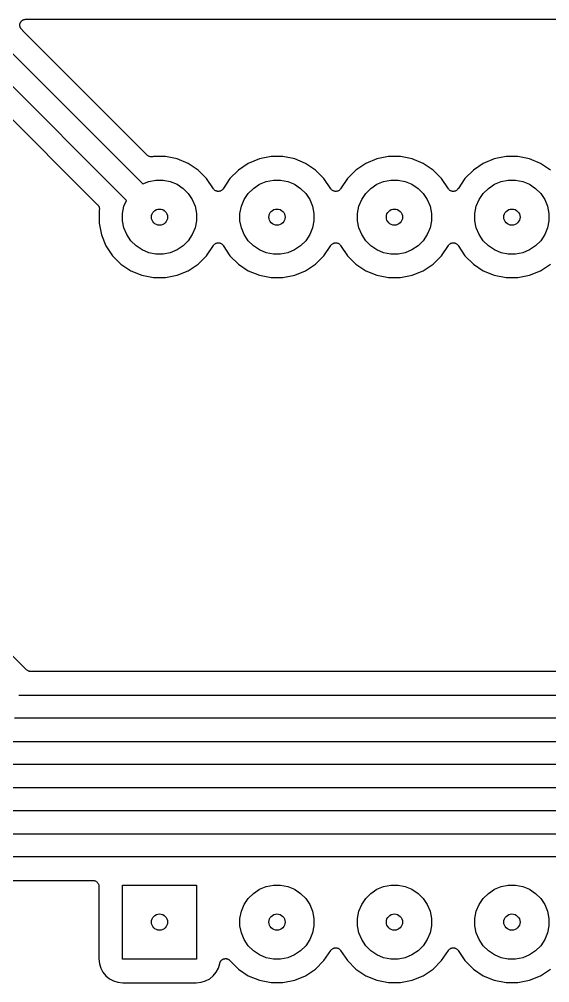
# Model space of a CAD drawing. Extents: x 1.5 to 15, y -8.3 to -3.1.
# Drawn here: x 12.591 to 13.043, y -3.92 to -3.1 of the extents above; entities that cross this region are included whole.
import ezdxf

# ---------------------------------------------------------------- set-up
doc = ezdxf.new("R2010")
doc.units = 0
doc.header["$MEASUREMENT"] = 0
doc.layers.add('BLACK', color=7, linetype='CONTINUOUS')

msp = doc.modelspace()

# ---------------------------------------------------------------- linework, layer by layer
at = {"layer": 'BLACK', "linetype": 'CONTINUOUS'}
for p, q in [((12.5917, -3.10498), (12.5918, -3.10473)), ((12.5917, -3.10522), (12.5917, -3.10498)), ((12.5917, -3.10546), (12.5917, -3.10522)), ((12.5918, -3.10571), (12.5917, -3.10546)), ((12.5918, -3.10401), (12.5919, -3.10377)), ((12.5918, -3.10425), (12.5918, -3.10401)), ((12.5918, -3.10448), (12.5918, -3.10425)), ((12.5918, -3.10473), (12.5918, -3.10448)), ((12.5918, -3.10596), (12.5918, -3.10571)), ((12.5919, -3.10618), (12.5918, -3.10596)), ((12.5919, -3.10377), (12.592, -3.10353)), ((12.5919, -3.10642), (12.5919, -3.10618)), ((12.592, -3.10665), (12.5919, -3.10642)), ((12.592, -3.10331), (12.5921, -3.10308)), ((12.592, -3.10353), (12.592, -3.10331)), ((12.5921, -3.10689), (12.592, -3.10665)), ((12.5921, -3.10308), (12.5922, -3.10286)), ((12.5922, -3.1071), (12.5921, -3.10689)), ((12.5922, -3.10286), (12.5923, -3.10263)), ((12.5923, -3.10732), (12.5922, -3.1071)), ((12.5923, -3.10263), (12.5925, -3.10243)), ((12.5924, -3.10753), (12.5923, -3.10732)), ((12.5925, -3.10776), (12.5924, -3.10753)), ((12.5925, -3.10243), (12.5926, -3.10222)), ((12.5927, -3.10794), (12.5925, -3.10776)), ((12.5926, -3.10222), (12.5927, -3.10203)), ((12.5927, -3.10203), (12.5929, -3.10182)), ((12.5929, -3.10182), (12.5931, -3.10165)), ((12.5931, -3.10165), (12.5932, -3.10147)), ((12.5932, -3.10147), (12.5934, -3.10131)), ((12.5934, -3.10131), (12.5936, -3.10114)), ((12.5936, -3.10114), (12.5938, -3.101)), ((12.5938, -3.101), (12.594, -3.10086)), ((12.594, -3.10086), (12.5942, -3.10074)), ((12.5942, -3.10074), (12.5944, -3.1006)), ((12.5944, -3.1006), (12.5946, -3.10051)), ((12.5946, -3.10051), (12.5948, -3.1004)), ((12.5948, -3.1004), (12.5951, -3.10032)), ((12.5951, -3.10032), (12.5953, -3.10023)), ((12.5953, -3.10023), (12.5955, -3.10018)), ((12.5955, -3.10018), (12.5958, -3.10011)), ((12.5958, -3.10011), (12.596, -3.10009)), ((12.596, -3.10009), (12.5963, -3.10004)), ((12.5963, -3.10004), (12.5965, -3.10004)), ((12.5965, -3.10004), (12.5967, -3.10002)), ((12.5967, -3.10002), (13.6871, -3.10002)), ((12.5928, -3.10814), (12.5927, -3.10794)), ((12.593, -3.10832), (12.5928, -3.10814)), ((12.5932, -3.10852), (12.593, -3.10832)), ((12.5933, -3.10861), (12.5932, -3.10852)), ((12.5941, -3.10967), (12.5933, -3.10861)), ((12.5943, -3.10982), (12.5941, -3.10967)), ((12.5944, -3.10998), (12.5943, -3.10982)), ((12.5945, -3.11003), (12.5944, -3.10998)), ((12.7001, -3.21572), (12.5945, -3.11003)), ((12.5794, -3.1233), (12.6964, -3.24022)), ((12.6824, -3.25414), (12.5681, -3.13976)), ((12.5612, -3.16123), (12.6579, -3.25792)), ((12.7005, -3.21602), (12.7001, -3.21572)), ((12.7009, -3.21631), (12.7005, -3.21602)), ((12.7009, -3.21632), (12.7009, -3.21631)), ((12.7009, -3.21634), (12.7009, -3.21632)), ((12.7013, -3.21656), (12.7009, -3.21634)), ((12.7017, -3.21678), (12.7013, -3.21656)), ((12.7017, -3.21679), (12.7017, -3.21678)), ((12.7018, -3.2168), (12.7017, -3.21679)), ((12.7022, -3.21694), (12.7018, -3.2168)), ((12.7026, -3.21708), (12.7022, -3.21694)), ((12.7027, -3.21708), (12.7026, -3.21708)), ((12.7027, -3.21709), (12.7027, -3.21708)), ((12.7032, -3.21713), (12.7027, -3.21709)), ((12.7036, -3.21718), (12.7032, -3.21713)), ((12.7037, -3.21718), (12.7036, -3.21718)), ((12.7036, -3.21718), (12.7036, -3.21718)), ((12.7041, -3.21714), (12.7037, -3.21718)), ((12.7046, -3.2171), (12.7041, -3.21714)), ((12.7047, -3.21709), (12.7046, -3.21709)), ((12.7046, -3.21709), (12.7046, -3.21709)), ((12.7046, -3.21709), (12.7046, -3.21709)), ((12.7046, -3.21709), (12.7046, -3.2171)), ((12.7056, -3.21691), (12.7047, -3.21709)), ((12.7157, -3.21691), (12.7056, -3.21691)), ((12.7257, -3.21889), (12.7157, -3.21691)), ((12.735, -3.22277), (12.7257, -3.21889)), ((12.7956, -3.21889), (12.7862, -3.22277)), ((12.8056, -3.21691), (12.7956, -3.21889)), ((12.8157, -3.21691), (12.8056, -3.21691)), ((12.8257, -3.21889), (12.8157, -3.21691)), ((12.835, -3.22277), (12.8257, -3.21889)), ((12.8956, -3.21889), (12.8862, -3.22277)), ((12.9056, -3.21691), (12.8956, -3.21889)), ((12.9157, -3.21691), (12.9056, -3.21691)), ((12.9257, -3.21889), (12.9157, -3.21691)), ((12.935, -3.22277), (12.9257, -3.21889)), ((12.9956, -3.21889), (12.9862, -3.22277)), ((13.0056, -3.21691), (12.9956, -3.21889)), ((13.0157, -3.21691), (13.0056, -3.21691)), ((13.0257, -3.21889), (13.0157, -3.21691)), ((13.035, -3.22277), (13.0257, -3.21889)), ((12.7435, -3.22841), (12.735, -3.22277)), ((12.7506, -3.23558), (12.7435, -3.22841)), ((12.7778, -3.22841), (12.7706, -3.23558)), ((12.7862, -3.22277), (12.7778, -3.22841)), ((12.8435, -3.22841), (12.835, -3.22277)), ((12.8506, -3.23558), (12.8435, -3.22841)), ((12.8778, -3.22841), (12.8706, -3.23558)), ((12.8862, -3.22277), (12.8778, -3.22841)), ((12.9435, -3.22841), (12.935, -3.22277)), ((12.9506, -3.23558), (12.9435, -3.22841)), ((12.9778, -3.22841), (12.9706, -3.23558)), ((12.9862, -3.22277), (12.9778, -3.22841)), ((13.0435, -3.22841), (13.035, -3.22277)), ((12.6964, -3.24022), (12.7014, -3.23812)), ((12.7014, -3.23812), (12.7075, -3.23691)), ((12.7075, -3.23691), (12.7137, -3.23691)), ((12.7137, -3.23691), (12.7198, -3.23812)), ((12.7198, -3.23812), (12.7255, -3.24049)), ((12.7565, -3.24432), (12.7506, -3.23558)), ((12.7706, -3.23558), (12.7648, -3.24432)), ((12.7957, -3.24049), (12.8014, -3.23812)), ((12.8014, -3.23812), (12.8075, -3.23691)), ((12.8075, -3.23691), (12.8137, -3.23691)), ((12.8137, -3.23691), (12.8198, -3.23812)), ((12.8198, -3.23812), (12.8255, -3.24049)), ((12.8565, -3.24432), (12.8506, -3.23558)), ((12.8706, -3.23558), (12.8648, -3.24432)), ((12.8957, -3.24049), (12.9014, -3.23812)), ((12.9014, -3.23812), (12.9075, -3.23691)), ((12.9075, -3.23691), (12.9137, -3.23691)), ((12.9137, -3.23691), (12.9198, -3.23812)), ((12.9198, -3.23812), (12.9255, -3.24049)), ((12.9565, -3.24432), (12.9506, -3.23558)), ((12.9706, -3.23558), (12.9648, -3.24432)), ((12.9957, -3.24049), (13.0014, -3.23812)), ((13.0014, -3.23812), (13.0075, -3.23691)), ((13.0075, -3.23691), (13.0137, -3.23691)), ((13.0137, -3.23691), (13.0198, -3.23812)), ((13.0198, -3.23812), (13.0255, -3.24049)), ((12.7255, -3.24049), (12.7307, -3.24394)), ((12.7307, -3.24394), (12.7351, -3.24833)), ((12.7568, -3.24469), (12.7565, -3.24432)), ((12.7571, -3.24506), (12.7568, -3.24469)), ((12.7571, -3.24507), (12.7571, -3.24506)), ((12.7571, -3.24508), (12.7571, -3.24507)), ((12.7575, -3.24538), (12.7571, -3.24508)), ((12.7578, -3.24568), (12.7575, -3.24538)), ((12.7578, -3.24569), (12.7578, -3.24568)), ((12.7578, -3.2457), (12.7578, -3.24569)), ((12.7583, -3.24592), (12.7578, -3.2457)), ((12.7587, -3.24615), (12.7583, -3.24592)), ((12.7587, -3.24616), (12.7587, -3.24615)), ((12.7587, -3.24615), (12.7587, -3.24615)), ((12.7592, -3.2463), (12.7587, -3.24616)), ((12.7596, -3.24644), (12.7592, -3.2463)), ((12.7596, -3.24645), (12.7596, -3.24644)), ((12.7596, -3.24644), (12.7596, -3.24644)), ((12.7601, -3.24649), (12.7596, -3.24645)), ((12.7606, -3.24655), (12.7601, -3.24649)), ((12.7611, -3.2465), (12.7606, -3.24655)), ((12.7606, -3.24655), (12.7606, -3.24654)), ((12.7606, -3.24654), (12.7606, -3.24655)), ((12.7616, -3.24646), (12.7611, -3.2465)), ((12.762, -3.24632), (12.7616, -3.24645)), ((12.7616, -3.24645), (12.7616, -3.24646)), ((12.7616, -3.24646), (12.7616, -3.24646)), ((12.7625, -3.24619), (12.762, -3.24632)), ((12.7629, -3.24595), (12.7625, -3.24618)), ((12.7625, -3.24618), (12.7625, -3.24618)), ((12.7625, -3.24618), (12.7625, -3.24619)), ((12.7634, -3.24574), (12.7629, -3.24595)), ((12.7637, -3.24543), (12.7634, -3.24572)), ((12.7634, -3.24572), (12.7634, -3.24573)), ((12.7634, -3.24573), (12.7634, -3.24574)), ((12.7641, -3.24513), (12.7637, -3.24543)), ((12.7644, -3.24475), (12.7641, -3.24511)), ((12.7641, -3.24511), (12.7641, -3.24512)), ((12.7641, -3.24512), (12.7641, -3.24513)), ((12.7647, -3.24438), (12.7644, -3.24475)), ((12.7648, -3.24436), (12.7647, -3.24438)), ((12.7648, -3.24432), (12.7648, -3.24436)), ((12.7648, -3.24436), (12.7648, -3.24436)), ((12.7648, -3.24436), (12.7648, -3.24436)), ((12.7862, -3.24833), (12.7906, -3.24394)), ((12.7906, -3.24394), (12.7957, -3.24049)), ((12.8255, -3.24049), (12.8307, -3.24394)), ((12.8307, -3.24394), (12.8351, -3.24833)), ((12.8568, -3.24469), (12.8565, -3.24432)), ((12.8571, -3.24506), (12.8568, -3.24469)), ((12.8571, -3.24507), (12.8571, -3.24506)), ((12.8571, -3.24508), (12.8571, -3.24507)), ((12.8575, -3.24538), (12.8571, -3.24508)), ((12.8578, -3.24568), (12.8575, -3.24538)), ((12.8578, -3.24569), (12.8578, -3.24568)), ((12.8578, -3.2457), (12.8578, -3.24569)), ((12.8583, -3.24592), (12.8578, -3.2457)), ((12.8587, -3.24615), (12.8583, -3.24592)), ((12.8587, -3.24616), (12.8587, -3.24615)), ((12.8587, -3.24615), (12.8587, -3.24615)), ((12.8592, -3.2463), (12.8587, -3.24616)), ((12.8596, -3.24644), (12.8592, -3.2463)), ((12.8596, -3.24645), (12.8596, -3.24644)), ((12.8596, -3.24644), (12.8596, -3.24644)), ((12.8601, -3.24649), (12.8596, -3.24645)), ((12.8606, -3.24655), (12.8601, -3.24649)), ((12.8611, -3.2465), (12.8606, -3.24655)), ((12.8606, -3.24655), (12.8606, -3.24654)), ((12.8606, -3.24654), (12.8606, -3.24655)), ((12.8616, -3.24646), (12.8611, -3.2465)), ((12.862, -3.24632), (12.8616, -3.24645)), ((12.8616, -3.24645), (12.8616, -3.24646)), ((12.8616, -3.24646), (12.8616, -3.24646)), ((12.8625, -3.24619), (12.862, -3.24632)), ((12.8629, -3.24595), (12.8625, -3.24618)), ((12.8625, -3.24618), (12.8625, -3.24618)), ((12.8625, -3.24618), (12.8625, -3.24619)), ((12.8634, -3.24574), (12.8629, -3.24595)), ((12.8637, -3.24543), (12.8634, -3.24572)), ((12.8634, -3.24572), (12.8634, -3.24573)), ((12.8634, -3.24573), (12.8634, -3.24574)), ((12.8641, -3.24513), (12.8637, -3.24543)), ((12.8644, -3.24475), (12.8641, -3.24511)), ((12.8641, -3.24511), (12.8641, -3.24512)), ((12.8641, -3.24512), (12.8641, -3.24513)), ((12.8647, -3.24438), (12.8644, -3.24475)), ((12.8648, -3.24436), (12.8647, -3.24438)), ((12.8648, -3.24432), (12.8648, -3.24436)), ((12.8648, -3.24436), (12.8648, -3.24436)), ((12.8648, -3.24436), (12.8648, -3.24436)), ((12.8862, -3.24833), (12.8906, -3.24394)), ((12.8906, -3.24394), (12.8957, -3.24049)), ((12.9255, -3.24049), (12.9307, -3.24394)), ((12.9307, -3.24394), (12.9351, -3.24833)), ((12.9568, -3.24469), (12.9565, -3.24432)), ((12.9571, -3.24506), (12.9568, -3.24469)), ((12.9571, -3.24507), (12.9571, -3.24506)), ((12.9571, -3.24508), (12.9571, -3.24507)), ((12.9575, -3.24538), (12.9571, -3.24508)), ((12.9578, -3.24568), (12.9575, -3.24538)), ((12.9578, -3.24569), (12.9578, -3.24568)), ((12.9578, -3.2457), (12.9578, -3.24569)), ((12.9583, -3.24592), (12.9578, -3.2457)), ((12.9587, -3.24615), (12.9583, -3.24592)), ((12.9587, -3.24616), (12.9587, -3.24615)), ((12.9587, -3.24615), (12.9587, -3.24615)), ((12.9592, -3.2463), (12.9587, -3.24616)), ((12.9596, -3.24644), (12.9592, -3.2463)), ((12.9596, -3.24645), (12.9596, -3.24644)), ((12.9596, -3.24644), (12.9596, -3.24644)), ((12.9601, -3.24649), (12.9596, -3.24645)), ((12.9606, -3.24655), (12.9601, -3.24649)), ((12.9611, -3.2465), (12.9606, -3.24655)), ((12.9606, -3.24655), (12.9606, -3.24654)), ((12.9606, -3.24654), (12.9606, -3.24655)), ((12.9616, -3.24646), (12.9611, -3.2465)), ((12.962, -3.24632), (12.9616, -3.24645)), ((12.9616, -3.24645), (12.9616, -3.24646)), ((12.9616, -3.24646), (12.9616, -3.24646)), ((12.9625, -3.24619), (12.962, -3.24632)), ((12.9629, -3.24595), (12.9625, -3.24618)), ((12.9625, -3.24618), (12.9625, -3.24618)), ((12.9625, -3.24618), (12.9625, -3.24619)), ((12.9634, -3.24574), (12.9629, -3.24595)), ((12.9637, -3.24543), (12.9634, -3.24572)), ((12.9634, -3.24572), (12.9634, -3.24573)), ((12.9634, -3.24573), (12.9634, -3.24574)), ((12.9641, -3.24513), (12.9637, -3.24543)), ((12.9644, -3.24475), (12.9641, -3.24511)), ((12.9641, -3.24511), (12.9641, -3.24512)), ((12.9641, -3.24512), (12.9641, -3.24513)), ((12.9647, -3.24438), (12.9644, -3.24475)), ((12.9648, -3.24436), (12.9647, -3.24438)), ((12.9648, -3.24432), (12.9648, -3.24436)), ((12.9648, -3.24436), (12.9648, -3.24436)), ((12.9648, -3.24436), (12.9648, -3.24436)), ((12.9862, -3.24833), (12.9906, -3.24394)), ((12.9906, -3.24394), (12.9957, -3.24049)), ((13.0255, -3.24049), (13.0307, -3.24394)), ((13.0307, -3.24394), (13.0351, -3.24833)), ((12.6803, -3.25922), (12.6824, -3.25414)), ((12.7351, -3.24833), (12.7385, -3.25349)), ((12.7385, -3.25349), (12.7409, -3.25922)), ((12.7803, -3.25922), (12.7827, -3.25349)), ((12.7827, -3.25349), (12.7862, -3.24833)), ((12.8351, -3.24833), (12.8385, -3.25349)), ((12.8385, -3.25349), (12.8409, -3.25922)), ((12.8803, -3.25922), (12.8827, -3.25349)), ((12.8827, -3.25349), (12.8862, -3.24833)), ((12.9351, -3.24833), (12.9385, -3.25349)), ((12.9385, -3.25349), (12.9409, -3.25922)), ((12.9803, -3.25922), (12.9827, -3.25349)), ((12.9827, -3.25349), (12.9862, -3.24833)), ((13.0351, -3.24833), (13.0385, -3.25349)), ((13.0385, -3.25349), (13.0409, -3.25922)), ((12.6579, -3.25792), (12.658, -3.25794)), ((12.658, -3.25794), (12.658, -3.25794)), ((12.658, -3.25794), (12.658, -3.25794)), ((12.658, -3.25794), (12.658, -3.25797)), ((12.658, -3.25797), (12.6583, -3.25834)), ((12.6583, -3.25834), (12.6586, -3.2587)), ((12.6586, -3.2587), (12.6586, -3.25872)), ((12.6586, -3.25872), (12.6586, -3.25874)), ((12.6586, -3.25874), (12.6588, -3.25915)), ((12.6588, -3.25915), (12.659, -3.25956)), ((12.659, -3.25956), (12.659, -3.25958)), ((12.659, -3.25958), (12.6591, -3.2596)), ((12.6591, -3.2596), (12.6592, -3.26005)), ((12.6593, -3.26243), (12.6591, -3.26333)), ((12.6591, -3.26333), (12.6591, -3.27348)), ((12.6592, -3.26005), (12.6593, -3.26049)), ((12.6593, -3.26049), (12.6593, -3.26052)), ((12.6593, -3.26052), (12.6593, -3.26054)), ((12.6593, -3.26054), (12.6594, -3.261)), ((12.6594, -3.26197), (12.6593, -3.26243)), ((12.6594, -3.261), (12.6594, -3.26146)), ((12.6594, -3.26146), (12.6594, -3.26149)), ((12.6594, -3.26149), (12.6594, -3.26151)), ((12.6594, -3.26151), (12.6594, -3.26197)), ((12.6791, -3.2653), (12.6803, -3.25922)), ((12.7409, -3.25922), (12.7421, -3.2653)), ((12.7791, -3.2653), (12.7803, -3.25922)), ((12.8409, -3.25922), (12.8421, -3.2653)), ((12.8791, -3.2653), (12.8803, -3.25922)), ((12.9409, -3.25922), (12.9421, -3.2653)), ((12.9791, -3.2653), (12.9803, -3.25922)), ((13.0409, -3.25922), (13.0421, -3.2653)), ((12.6791, -3.27151), (12.6791, -3.2653)), ((12.6803, -3.27759), (12.6791, -3.27151)), ((12.7421, -3.27151), (12.7409, -3.27759)), ((12.7421, -3.2653), (12.7421, -3.27151)), ((12.7791, -3.27151), (12.7791, -3.2653)), ((12.7803, -3.27759), (12.7791, -3.27151)), ((12.8421, -3.27151), (12.8409, -3.27759)), ((12.8421, -3.2653), (12.8421, -3.27151)), ((12.8791, -3.27151), (12.8791, -3.2653)), ((12.8803, -3.27759), (12.8791, -3.27151)), ((12.9421, -3.27151), (12.9409, -3.27759)), ((12.9421, -3.2653), (12.9421, -3.27151)), ((12.9791, -3.27151), (12.9791, -3.2653)), ((12.9803, -3.27759), (12.9791, -3.27151)), ((13.0421, -3.27151), (13.0409, -3.27759)), ((13.0421, -3.2653), (13.0421, -3.27151)), ((12.6591, -3.27348), (12.6611, -3.28343)), ((12.6827, -3.28332), (12.6803, -3.27759)), ((12.7409, -3.27759), (12.7385, -3.28332)), ((12.7827, -3.28332), (12.7803, -3.27759)), ((12.8409, -3.27759), (12.8385, -3.28332)), ((12.8827, -3.28332), (12.8803, -3.27759)), ((12.9409, -3.27759), (12.9385, -3.28332)), ((12.9827, -3.28332), (12.9803, -3.27759)), ((13.0409, -3.27759), (13.0385, -3.28332)), ((12.6611, -3.28343), (12.665, -3.2928)), ((12.6862, -3.28848), (12.6827, -3.28332)), ((12.7385, -3.28332), (12.7351, -3.28848)), ((12.7862, -3.28848), (12.7827, -3.28332)), ((12.8385, -3.28332), (12.8351, -3.28848)), ((12.8862, -3.28848), (12.8827, -3.28332)), ((12.9385, -3.28332), (12.9351, -3.28848)), ((12.9862, -3.28848), (12.9827, -3.28332)), ((13.0385, -3.28332), (13.0351, -3.28848)), ((12.665, -3.2928), (12.6706, -3.30123)), ((12.6906, -3.29287), (12.6862, -3.28848)), ((12.6957, -3.29632), (12.6906, -3.29287)), ((12.7014, -3.29869), (12.6957, -3.29632)), ((12.7255, -3.29632), (12.7198, -3.29869)), ((12.7307, -3.29287), (12.7255, -3.29632)), ((12.7351, -3.28848), (12.7307, -3.29287)), ((12.7506, -3.30123), (12.7565, -3.29249)), ((12.7565, -3.29243), (12.7568, -3.29206)), ((12.7565, -3.29245), (12.7565, -3.29243)), ((12.7565, -3.29249), (12.7565, -3.29245)), ((12.7565, -3.29245), (12.7565, -3.29245)), ((12.7565, -3.29245), (12.7565, -3.29245)), ((12.7568, -3.29206), (12.7571, -3.2917)), ((12.7571, -3.29168), (12.7575, -3.29139)), ((12.7571, -3.29169), (12.7571, -3.29168)), ((12.7571, -3.2917), (12.7571, -3.29169)), ((12.7575, -3.29139), (12.7579, -3.29109)), ((12.7579, -3.29107), (12.7583, -3.29085)), ((12.7579, -3.29108), (12.7579, -3.29107)), ((12.7579, -3.29109), (12.7579, -3.29108)), ((12.7583, -3.29085), (12.7587, -3.29063)), ((12.7587, -3.29063), (12.7588, -3.29063)), ((12.7588, -3.29062), (12.7592, -3.29049)), ((12.7588, -3.29063), (12.7588, -3.29062)), ((12.7592, -3.29049), (12.7597, -3.29036)), ((12.7597, -3.29035), (12.7602, -3.29031)), ((12.7597, -3.29036), (12.7597, -3.29035)), ((12.7597, -3.29036), (12.7597, -3.29036)), ((12.7602, -3.29031), (12.7607, -3.29027)), ((12.7607, -3.29027), (12.7607, -3.29027)), ((12.7607, -3.29027), (12.7607, -3.29027)), ((12.7607, -3.29027), (12.7612, -3.29032)), ((12.7612, -3.29032), (12.7616, -3.29036)), ((12.7616, -3.29036), (12.7616, -3.29037)), ((12.7616, -3.29037), (12.7616, -3.29037)), ((12.7616, -3.29037), (12.7621, -3.29051)), ((12.7621, -3.29051), (12.7626, -3.29065)), ((12.7626, -3.29065), (12.7626, -3.29066)), ((12.7626, -3.29066), (12.7626, -3.29066)), ((12.7626, -3.29066), (12.763, -3.29089)), ((12.763, -3.29089), (12.7634, -3.29111)), ((12.7634, -3.29111), (12.7634, -3.29112)), ((12.7634, -3.29112), (12.7634, -3.29113)), ((12.7634, -3.29113), (12.7638, -3.29144)), ((12.7638, -3.29144), (12.7642, -3.29173)), ((12.7642, -3.29173), (12.7642, -3.29174)), ((12.7642, -3.29174), (12.7642, -3.29175)), ((12.7642, -3.29175), (12.7645, -3.29212)), ((12.7645, -3.29212), (12.7648, -3.29249)), ((12.7648, -3.29249), (12.7706, -3.30123)), ((12.7906, -3.29287), (12.7862, -3.28848)), ((12.7957, -3.29632), (12.7906, -3.29287)), ((12.8014, -3.29869), (12.7957, -3.29632)), ((12.8255, -3.29632), (12.8198, -3.29869)), ((12.8307, -3.29287), (12.8255, -3.29632)), ((12.8351, -3.28848), (12.8307, -3.29287)), ((12.8506, -3.30123), (12.8565, -3.29249)), ((12.8565, -3.29243), (12.8568, -3.29206)), ((12.8565, -3.29245), (12.8565, -3.29243)), ((12.8565, -3.29249), (12.8565, -3.29245)), ((12.8565, -3.29245), (12.8565, -3.29245)), ((12.8565, -3.29245), (12.8565, -3.29245)), ((12.8568, -3.29206), (12.8571, -3.2917)), ((12.8571, -3.29168), (12.8575, -3.29139)), ((12.8571, -3.29169), (12.8571, -3.29168)), ((12.8571, -3.2917), (12.8571, -3.29169)), ((12.8575, -3.29139), (12.8579, -3.29109)), ((12.8579, -3.29107), (12.8583, -3.29085)), ((12.8579, -3.29108), (12.8579, -3.29107)), ((12.8579, -3.29109), (12.8579, -3.29108)), ((12.8583, -3.29085), (12.8587, -3.29063)), ((12.8587, -3.29063), (12.8588, -3.29063)), ((12.8588, -3.29062), (12.8592, -3.29049)), ((12.8588, -3.29063), (12.8588, -3.29062)), ((12.8592, -3.29049), (12.8597, -3.29036)), ((12.8597, -3.29035), (12.8602, -3.29031)), ((12.8597, -3.29036), (12.8597, -3.29035)), ((12.8597, -3.29036), (12.8597, -3.29036)), ((12.8602, -3.29031), (12.8607, -3.29027)), ((12.8607, -3.29027), (12.8607, -3.29027)), ((12.8607, -3.29027), (12.8607, -3.29027)), ((12.8607, -3.29027), (12.8612, -3.29032)), ((12.8612, -3.29032), (12.8616, -3.29036)), ((12.8616, -3.29036), (12.8616, -3.29037)), ((12.8616, -3.29037), (12.8616, -3.29037)), ((12.8616, -3.29037), (12.8621, -3.29051)), ((12.8621, -3.29051), (12.8626, -3.29065)), ((12.8626, -3.29065), (12.8626, -3.29066)), ((12.8626, -3.29066), (12.8626, -3.29066)), ((12.8626, -3.29066), (12.863, -3.29089)), ((12.863, -3.29089), (12.8634, -3.29111)), ((12.8634, -3.29111), (12.8634, -3.29112)), ((12.8634, -3.29112), (12.8634, -3.29113)), ((12.8634, -3.29113), (12.8638, -3.29144)), ((12.8638, -3.29144), (12.8642, -3.29173)), ((12.8642, -3.29173), (12.8642, -3.29174)), ((12.8642, -3.29174), (12.8642, -3.29175)), ((12.8642, -3.29175), (12.8645, -3.29212)), ((12.8645, -3.29212), (12.8648, -3.29249)), ((12.8648, -3.29249), (12.8706, -3.30123)), ((12.8906, -3.29287), (12.8862, -3.28848)), ((12.8957, -3.29632), (12.8906, -3.29287)), ((12.9014, -3.29869), (12.8957, -3.29632)), ((12.9255, -3.29632), (12.9198, -3.29869)), ((12.9307, -3.29287), (12.9255, -3.29632)), ((12.9351, -3.28848), (12.9307, -3.29287)), ((12.9506, -3.30123), (12.9565, -3.29249)), ((12.9565, -3.29243), (12.9568, -3.29206)), ((12.9565, -3.29245), (12.9565, -3.29243)), ((12.9565, -3.29249), (12.9565, -3.29245)), ((12.9565, -3.29245), (12.9565, -3.29245)), ((12.9565, -3.29245), (12.9565, -3.29245)), ((12.9568, -3.29206), (12.9571, -3.2917)), ((12.9571, -3.29168), (12.9575, -3.29139)), ((12.9571, -3.29169), (12.9571, -3.29168)), ((12.9571, -3.2917), (12.9571, -3.29169)), ((12.9575, -3.29139), (12.9579, -3.29109)), ((12.9579, -3.29107), (12.9583, -3.29085)), ((12.9579, -3.29108), (12.9579, -3.29107)), ((12.9579, -3.29109), (12.9579, -3.29108)), ((12.9583, -3.29085), (12.9587, -3.29063)), ((12.9587, -3.29063), (12.9588, -3.29063)), ((12.9588, -3.29062), (12.9592, -3.29049)), ((12.9588, -3.29063), (12.9588, -3.29062)), ((12.9592, -3.29049), (12.9597, -3.29036)), ((12.9597, -3.29035), (12.9602, -3.29031)), ((12.9597, -3.29036), (12.9597, -3.29035)), ((12.9597, -3.29036), (12.9597, -3.29036)), ((12.9602, -3.29031), (12.9607, -3.29027)), ((12.9607, -3.29027), (12.9607, -3.29027)), ((12.9607, -3.29027), (12.9607, -3.29027)), ((12.9607, -3.29027), (12.9612, -3.29032)), ((12.9612, -3.29032), (12.9616, -3.29036)), ((12.9616, -3.29036), (12.9616, -3.29037)), ((12.9616, -3.29037), (12.9616, -3.29037)), ((12.9616, -3.29037), (12.9621, -3.29051)), ((12.9621, -3.29051), (12.9626, -3.29065)), ((12.9626, -3.29065), (12.9626, -3.29066)), ((12.9626, -3.29066), (12.9626, -3.29066)), ((12.9626, -3.29066), (12.963, -3.29089)), ((12.963, -3.29089), (12.9634, -3.29111)), ((12.9634, -3.29111), (12.9634, -3.29112)), ((12.9634, -3.29112), (12.9634, -3.29113)), ((12.9634, -3.29113), (12.9638, -3.29144)), ((12.9638, -3.29144), (12.9642, -3.29173)), ((12.9642, -3.29173), (12.9642, -3.29174)), ((12.9642, -3.29174), (12.9642, -3.29175)), ((12.9642, -3.29175), (12.9645, -3.29212)), ((12.9645, -3.29212), (12.9648, -3.29249)), ((12.9648, -3.29249), (12.9706, -3.30123)), ((12.9906, -3.29287), (12.9862, -3.28848)), ((12.9957, -3.29632), (12.9906, -3.29287)), ((13.0014, -3.29869), (12.9957, -3.29632)), ((13.0255, -3.29632), (13.0198, -3.29869)), ((13.0307, -3.29287), (13.0255, -3.29632)), ((13.0351, -3.28848), (13.0307, -3.29287)), ((12.6706, -3.30123), (12.6778, -3.30841)), ((12.7075, -3.2999), (12.7014, -3.29869)), ((12.7137, -3.2999), (12.7075, -3.2999)), ((12.7198, -3.29869), (12.7137, -3.2999)), ((12.7435, -3.30841), (12.7506, -3.30123)), ((12.7706, -3.30123), (12.7778, -3.30841)), ((12.8075, -3.2999), (12.8014, -3.29869)), ((12.8137, -3.2999), (12.8075, -3.2999)), ((12.8198, -3.29869), (12.8137, -3.2999)), ((12.8435, -3.30841), (12.8506, -3.30123)), ((12.8706, -3.30123), (12.8778, -3.30841)), ((12.9075, -3.2999), (12.9014, -3.29869)), ((12.9137, -3.2999), (12.9075, -3.2999)), ((12.9198, -3.29869), (12.9137, -3.2999)), ((12.9435, -3.30841), (12.9506, -3.30123)), ((12.9706, -3.30123), (12.9778, -3.30841)), ((13.0075, -3.2999), (13.0014, -3.29869)), ((13.0137, -3.2999), (13.0075, -3.2999)), ((13.0198, -3.29869), (13.0137, -3.2999)), ((12.6778, -3.30841), (12.6862, -3.31404)), ((12.735, -3.31404), (12.7435, -3.30841)), ((12.7778, -3.30841), (12.7862, -3.31404)), ((12.835, -3.31404), (12.8435, -3.30841)), ((12.8778, -3.30841), (12.8862, -3.31404)), ((12.935, -3.31404), (12.9435, -3.30841)), ((12.9778, -3.30841), (12.9862, -3.31404)), ((13.035, -3.31404), (13.0435, -3.30841)), ((12.6862, -3.31404), (12.6956, -3.31792)), ((12.6956, -3.31792), (12.7056, -3.3199)), ((12.7056, -3.3199), (12.7157, -3.3199)), ((12.7157, -3.3199), (12.7257, -3.31792)), ((12.7257, -3.31792), (12.735, -3.31404)), ((12.7862, -3.31404), (12.7956, -3.31792)), ((12.7956, -3.31792), (12.8056, -3.3199)), ((12.8056, -3.3199), (12.8157, -3.3199)), ((12.8157, -3.3199), (12.8257, -3.31792)), ((12.8257, -3.31792), (12.835, -3.31404)), ((12.8862, -3.31404), (12.8956, -3.31792)), ((12.8956, -3.31792), (12.9056, -3.3199)), ((12.9056, -3.3199), (12.9157, -3.3199)), ((12.9157, -3.3199), (12.9257, -3.31792)), ((12.9257, -3.31792), (12.935, -3.31404)), ((12.9862, -3.31404), (12.9956, -3.31792)), ((12.9956, -3.31792), (13.0056, -3.3199)), ((13.0056, -3.3199), (13.0157, -3.3199)), ((13.0157, -3.3199), (13.0257, -3.31792)), ((13.0257, -3.31792), (13.035, -3.31404)), ((12.5975, -3.65373), (12.3856, -3.44186)), ((12.5979, -3.65402), (12.5975, -3.65373)), ((12.5982, -3.65432), (12.5979, -3.65402)), ((12.5982, -3.65433), (12.5982, -3.65432)), ((12.5983, -3.65435), (12.5982, -3.65433)), ((12.5987, -3.65457), (12.5983, -3.65435)), ((12.5991, -3.65479), (12.5987, -3.65457)), ((12.5991, -3.6548), (12.5991, -3.65479)), ((12.5991, -3.65481), (12.5991, -3.6548)), ((12.5996, -3.65495), (12.5991, -3.65481)), ((12.6, -3.65509), (12.5996, -3.65495)), ((12.6001, -3.6551), (12.6, -3.65509)), ((12.6, -3.65509), (12.6, -3.65509)), ((12.6005, -3.65514), (12.6001, -3.6551)), ((12.601, -3.6552), (12.6005, -3.65514)), ((14.2256, -3.6552), (12.601, -3.6552)), ((12.601, -3.6552), (12.601, -3.6552)), ((12.601, -3.6552), (12.601, -3.6552)), ((12.601, -3.6552), (12.601, -3.6552)), ((12.601, -3.6552), (12.601, -3.6552)), ((12.5907, -3.6752), (14.2268, -3.6752)), ((14.2232, -3.69488), (12.5871, -3.69488)), ((12.5709, -3.71457), (14.1662, -3.71457)), ((14.1626, -3.73425), (12.5673, -3.73425)), ((12.4971, -3.75394), (14.1055, -3.75394)), ((14.1019, -3.77362), (12.4935, -3.77362)), ((12.4233, -3.79331), (13.4449, -3.79331)), ((13.4413, -3.81299), (12.4197, -3.81299)), ((12.4209, -3.83299), (12.654, -3.83299)), ((12.654, -3.83299), (12.654, -3.83299)), ((12.654, -3.83299), (12.654, -3.83299)), ((12.654, -3.83299), (12.654, -3.83299)), ((12.654, -3.83299), (12.6541, -3.83299)), ((12.6541, -3.83299), (12.6546, -3.83305)), ((12.6546, -3.83305), (12.655, -3.83309)), ((12.655, -3.83309), (12.655, -3.8331)), ((12.655, -3.8331), (12.6551, -3.8331)), ((12.6551, -3.8331), (12.6555, -3.83324)), ((12.6555, -3.83324), (12.656, -3.83338)), ((12.656, -3.83338), (12.656, -3.83339)), ((12.656, -3.83339), (12.656, -3.8334)), ((12.656, -3.8334), (12.6564, -3.83362)), ((12.6564, -3.83362), (12.6568, -3.83385)), ((12.6568, -3.83385), (12.6568, -3.83386)), ((12.6568, -3.83386), (12.6568, -3.83387)), ((12.6568, -3.83387), (12.6572, -3.83417)), ((12.6572, -3.83417), (12.6576, -3.83447)), ((12.6576, -3.83447), (12.6576, -3.83448)), ((12.6576, -3.83448), (12.6576, -3.83449)), ((12.6576, -3.83449), (12.6579, -3.83486)), ((12.6579, -3.83486), (12.6582, -3.83523)), ((12.6582, -3.83523), (12.6582, -3.83524)), ((12.6582, -3.83524), (12.6582, -3.83525)), ((12.6582, -3.83525), (12.6584, -3.83567)), ((12.6584, -3.83567), (12.6586, -3.83609)), ((12.6586, -3.83609), (12.6586, -3.8361)), ((12.6586, -3.8361), (12.6586, -3.83612)), ((12.6586, -3.83612), (12.6588, -3.83657)), ((12.6588, -3.83657), (12.6589, -3.83702)), ((12.6589, -3.83702), (12.6589, -3.83704)), ((12.6589, -3.83704), (12.6589, -3.83706)), ((12.6589, -3.83706), (12.659, -3.83752)), ((12.659, -3.83752), (12.659, -3.83799)), ((12.6791, -3.8999), (12.6791, -3.83691)), ((12.6791, -3.83691), (12.7421, -3.83691)), ((12.7421, -3.83691), (12.7421, -3.8999)), ((12.8014, -3.83812), (12.8075, -3.83691)), ((12.8075, -3.83691), (12.8137, -3.83691)), ((12.8137, -3.83691), (12.8198, -3.83812)), ((12.9014, -3.83812), (12.9075, -3.83691)), ((12.9075, -3.83691), (12.9137, -3.83691)), ((12.9137, -3.83691), (12.9198, -3.83812)), ((13.0014, -3.83812), (13.0075, -3.83691)), ((13.0075, -3.83691), (13.0137, -3.83691)), ((13.0137, -3.83691), (13.0198, -3.83812)), ((12.659, -3.83799), (12.659, -3.89966)), ((12.7862, -3.84833), (12.7906, -3.84394)), ((12.7906, -3.84394), (12.7957, -3.84049)), ((12.7957, -3.84049), (12.8014, -3.83812)), ((12.8198, -3.83812), (12.8255, -3.84049)), ((12.8255, -3.84049), (12.8307, -3.84394)), ((12.8307, -3.84394), (12.8351, -3.84833)), ((12.8862, -3.84833), (12.8906, -3.84394)), ((12.8906, -3.84394), (12.8957, -3.84049)), ((12.8957, -3.84049), (12.9014, -3.83812)), ((12.9198, -3.83812), (12.9255, -3.84049)), ((12.9255, -3.84049), (12.9307, -3.84394)), ((12.9307, -3.84394), (12.9351, -3.84833)), ((12.9862, -3.84833), (12.9906, -3.84394)), ((12.9906, -3.84394), (12.9957, -3.84049)), ((12.9957, -3.84049), (13.0014, -3.83812)), ((13.0198, -3.83812), (13.0255, -3.84049)), ((13.0255, -3.84049), (13.0307, -3.84394)), ((13.0307, -3.84394), (13.0351, -3.84833)), ((12.7803, -3.85922), (12.7827, -3.85349)), ((12.7827, -3.85349), (12.7862, -3.84833)), ((12.8351, -3.84833), (12.8385, -3.85349)), ((12.8385, -3.85349), (12.8409, -3.85922)), ((12.8803, -3.85922), (12.8827, -3.85349)), ((12.8827, -3.85349), (12.8862, -3.84833)), ((12.9351, -3.84833), (12.9385, -3.85349)), ((12.9385, -3.85349), (12.9409, -3.85922)), ((12.9803, -3.85922), (12.9827, -3.85349)), ((12.9827, -3.85349), (12.9862, -3.84833)), ((13.0351, -3.84833), (13.0385, -3.85349)), ((13.0385, -3.85349), (13.0409, -3.85922)), ((12.7791, -3.8653), (12.7803, -3.85922)), ((12.8409, -3.85922), (12.8421, -3.8653)), ((12.8791, -3.8653), (12.8803, -3.85922)), ((12.9409, -3.85922), (12.9421, -3.8653)), ((12.9791, -3.8653), (12.9803, -3.85922)), ((13.0409, -3.85922), (13.0421, -3.8653)), ((12.7791, -3.87151), (12.7791, -3.8653)), ((12.8421, -3.8653), (12.8421, -3.87151)), ((12.8791, -3.87151), (12.8791, -3.8653)), ((12.9421, -3.8653), (12.9421, -3.87151)), ((12.9791, -3.87151), (12.9791, -3.8653)), ((13.0421, -3.8653), (13.0421, -3.87151)), ((12.7803, -3.87759), (12.7791, -3.87151)), ((12.7827, -3.88332), (12.7803, -3.87759)), ((12.8409, -3.87759), (12.8385, -3.88332)), ((12.8421, -3.87151), (12.8409, -3.87759)), ((12.8803, -3.87759), (12.8791, -3.87151)), ((12.8827, -3.88332), (12.8803, -3.87759)), ((12.9409, -3.87759), (12.9385, -3.88332)), ((12.9421, -3.87151), (12.9409, -3.87759)), ((12.9803, -3.87759), (12.9791, -3.87151)), ((12.9827, -3.88332), (12.9803, -3.87759)), ((13.0409, -3.87759), (13.0385, -3.88332)), ((13.0421, -3.87151), (13.0409, -3.87759)), ((12.7862, -3.88848), (12.7827, -3.88332)), ((12.8385, -3.88332), (12.8351, -3.88848)), ((12.8862, -3.88848), (12.8827, -3.88332)), ((12.9385, -3.88332), (12.9351, -3.88848)), ((12.9862, -3.88848), (12.9827, -3.88332)), ((13.0385, -3.88332), (13.0351, -3.88848)), ((12.7906, -3.89287), (12.7862, -3.88848)), ((12.7957, -3.89632), (12.7906, -3.89287)), ((12.8307, -3.89287), (12.8255, -3.89632)), ((12.8351, -3.88848), (12.8307, -3.89287)), ((12.8506, -3.90123), (12.8565, -3.89249)), ((12.8565, -3.89243), (12.8568, -3.89206)), ((12.8565, -3.89245), (12.8565, -3.89243)), ((12.8565, -3.89249), (12.8565, -3.89245)), ((12.8565, -3.89245), (12.8565, -3.89245)), ((12.8565, -3.89245), (12.8565, -3.89245)), ((12.8568, -3.89206), (12.8571, -3.8917)), ((12.8571, -3.89168), (12.8575, -3.89139)), ((12.8571, -3.89169), (12.8571, -3.89168)), ((12.8571, -3.8917), (12.8571, -3.89169)), ((12.8575, -3.89139), (12.8579, -3.89109)), ((12.8579, -3.89107), (12.8583, -3.89085)), ((12.8579, -3.89108), (12.8579, -3.89107)), ((12.8579, -3.89109), (12.8579, -3.89108)), ((12.8583, -3.89085), (12.8587, -3.89063)), ((12.8587, -3.89063), (12.8588, -3.89063)), ((12.8588, -3.89062), (12.8592, -3.89049)), ((12.8588, -3.89063), (12.8588, -3.89062)), ((12.8592, -3.89049), (12.8597, -3.89036)), ((12.8597, -3.89035), (12.8602, -3.89031)), ((12.8597, -3.89036), (12.8597, -3.89035)), ((12.8597, -3.89036), (12.8597, -3.89036)), ((12.8602, -3.89031), (12.8607, -3.89027)), ((12.8607, -3.89027), (12.8607, -3.89027)), ((12.8607, -3.89027), (12.8607, -3.89027)), ((12.8607, -3.89027), (12.8612, -3.89032)), ((12.8612, -3.89032), (12.8616, -3.89036)), ((12.8616, -3.89036), (12.8616, -3.89037)), ((12.8616, -3.89037), (12.8616, -3.89037)), ((12.8616, -3.89037), (12.8621, -3.89051)), ((12.8621, -3.89051), (12.8626, -3.89065)), ((12.8626, -3.89065), (12.8626, -3.89066)), ((12.8626, -3.89066), (12.8626, -3.89066)), ((12.8626, -3.89066), (12.863, -3.89089)), ((12.863, -3.89089), (12.8634, -3.89111)), ((12.8634, -3.89111), (12.8634, -3.89112)), ((12.8634, -3.89112), (12.8634, -3.89113)), ((12.8634, -3.89113), (12.8638, -3.89144)), ((12.8638, -3.89144), (12.8642, -3.89173)), ((12.8642, -3.89173), (12.8642, -3.89174)), ((12.8642, -3.89174), (12.8642, -3.89175)), ((12.8642, -3.89175), (12.8645, -3.89212)), ((12.8645, -3.89212), (12.8648, -3.89249)), ((12.8648, -3.89249), (12.8706, -3.90123)), ((12.8906, -3.89287), (12.8862, -3.88848)), ((12.8957, -3.89632), (12.8906, -3.89287)), ((12.9307, -3.89287), (12.9255, -3.89632)), ((12.9351, -3.88848), (12.9307, -3.89287)), ((12.9506, -3.90123), (12.9565, -3.89249)), ((12.9565, -3.89243), (12.9568, -3.89206)), ((12.9565, -3.89245), (12.9565, -3.89243)), ((12.9565, -3.89249), (12.9565, -3.89245)), ((12.9565, -3.89245), (12.9565, -3.89245)), ((12.9565, -3.89245), (12.9565, -3.89245)), ((12.9568, -3.89206), (12.9571, -3.8917)), ((12.9571, -3.89168), (12.9575, -3.89139)), ((12.9571, -3.89169), (12.9571, -3.89168)), ((12.9571, -3.8917), (12.9571, -3.89169)), ((12.9575, -3.89139), (12.9579, -3.89109)), ((12.9579, -3.89107), (12.9583, -3.89085)), ((12.9579, -3.89108), (12.9579, -3.89107)), ((12.9579, -3.89109), (12.9579, -3.89108)), ((12.9583, -3.89085), (12.9587, -3.89063)), ((12.9587, -3.89063), (12.9588, -3.89063)), ((12.9588, -3.89062), (12.9592, -3.89049)), ((12.9588, -3.89063), (12.9588, -3.89062)), ((12.9592, -3.89049), (12.9597, -3.89036)), ((12.9597, -3.89035), (12.9602, -3.89031)), ((12.9597, -3.89036), (12.9597, -3.89035)), ((12.9597, -3.89036), (12.9597, -3.89036)), ((12.9602, -3.89031), (12.9607, -3.89027)), ((12.9607, -3.89027), (12.9607, -3.89027)), ((12.9607, -3.89027), (12.9607, -3.89027)), ((12.9607, -3.89027), (12.9612, -3.89032)), ((12.9612, -3.89032), (12.9616, -3.89036)), ((12.9616, -3.89036), (12.9616, -3.89037)), ((12.9616, -3.89037), (12.9616, -3.89037)), ((12.9616, -3.89037), (12.9621, -3.89051)), ((12.9621, -3.89051), (12.9626, -3.89065)), ((12.9626, -3.89065), (12.9626, -3.89066)), ((12.9626, -3.89066), (12.9626, -3.89066)), ((12.9626, -3.89066), (12.963, -3.89089)), ((12.963, -3.89089), (12.9634, -3.89111)), ((12.9634, -3.89111), (12.9634, -3.89112)), ((12.9634, -3.89112), (12.9634, -3.89113)), ((12.9634, -3.89113), (12.9638, -3.89144)), ((12.9638, -3.89144), (12.9642, -3.89173)), ((12.9642, -3.89173), (12.9642, -3.89174)), ((12.9642, -3.89174), (12.9642, -3.89175)), ((12.9642, -3.89175), (12.9645, -3.89212)), ((12.9645, -3.89212), (12.9648, -3.89249)), ((12.9648, -3.89249), (12.9706, -3.90123)), ((12.9906, -3.89287), (12.9862, -3.88848)), ((12.9957, -3.89632), (12.9906, -3.89287)), ((13.0307, -3.89287), (13.0255, -3.89632)), ((13.0351, -3.88848), (13.0307, -3.89287)), ((12.659, -3.89966), (12.6594, -3.90382)), ((12.7421, -3.8999), (12.6791, -3.8999)), ((12.762, -3.90296), (12.7621, -3.90274)), ((12.762, -3.90321), (12.762, -3.90296)), ((12.7621, -3.90274), (12.7622, -3.90252)), ((12.7622, -3.90252), (12.7623, -3.90229)), ((12.7623, -3.90229), (12.7624, -3.90206)), ((12.7624, -3.90206), (12.7625, -3.90187)), ((12.7625, -3.90187), (12.7627, -3.90166)), ((12.7627, -3.90166), (12.7628, -3.90146)), ((12.7628, -3.90146), (12.763, -3.90125)), ((12.763, -3.90125), (12.7631, -3.90109)), ((12.7631, -3.90109), (12.7633, -3.90091)), ((12.7633, -3.90091), (12.7635, -3.90075)), ((12.7635, -3.90075), (12.7637, -3.90057)), ((12.7637, -3.90057), (12.7639, -3.90044)), ((12.7639, -3.90044), (12.764, -3.9003)), ((12.764, -3.9003), (12.7643, -3.90018)), ((12.7643, -3.90018), (12.7645, -3.90004)), ((12.7645, -3.90004), (12.7647, -3.89995)), ((12.7647, -3.89995), (12.7649, -3.89984)), ((12.7649, -3.89984), (12.7652, -3.89977)), ((12.7652, -3.89977), (12.7654, -3.89967)), ((12.7654, -3.89967), (12.7656, -3.89963)), ((12.7656, -3.89963), (12.7658, -3.89956)), ((12.7658, -3.89956), (12.7661, -3.89954)), ((12.7661, -3.89954), (12.7663, -3.89949)), ((12.7663, -3.89949), (12.7666, -3.89949)), ((12.7666, -3.89949), (12.7668, -3.89947)), ((12.7668, -3.89947), (12.7671, -3.8995)), ((12.7671, -3.8995), (12.7673, -3.8995)), ((12.7673, -3.8995), (12.7676, -3.89954)), ((12.7676, -3.89954), (12.7678, -3.89957)), ((12.7678, -3.89957), (12.768, -3.89964)), ((12.768, -3.89964), (12.7683, -3.89969)), ((12.7683, -3.89969), (12.7685, -3.89979)), ((12.7685, -3.89979), (12.7687, -3.89985)), ((12.7687, -3.89985), (12.7689, -3.89997)), ((12.7689, -3.89997), (12.7692, -3.90007)), ((12.7692, -3.90007), (12.7694, -3.9002)), ((12.7694, -3.9002), (12.7696, -3.90032)), ((12.7696, -3.90032), (12.7698, -3.90048)), ((12.7698, -3.90048), (12.77, -3.90062)), ((12.77, -3.90062), (12.7702, -3.90079)), ((12.7702, -3.90079), (12.7703, -3.90093)), ((12.7703, -3.90093), (12.7778, -3.90841)), ((12.8014, -3.89869), (12.7957, -3.89632)), ((12.8075, -3.8999), (12.8014, -3.89869)), ((12.8137, -3.8999), (12.8075, -3.8999)), ((12.8198, -3.89869), (12.8137, -3.8999)), ((12.8255, -3.89632), (12.8198, -3.89869)), ((12.8435, -3.90841), (12.8506, -3.90123)), ((12.8706, -3.90123), (12.8778, -3.90841)), ((12.9014, -3.89869), (12.8957, -3.89632)), ((12.9075, -3.8999), (12.9014, -3.89869)), ((12.9137, -3.8999), (12.9075, -3.8999)), ((12.9198, -3.89869), (12.9137, -3.8999)), ((12.9255, -3.89632), (12.9198, -3.89869)), ((12.9435, -3.90841), (12.9506, -3.90123)), ((12.9706, -3.90123), (12.9778, -3.90841)), ((13.0014, -3.89869), (12.9957, -3.89632)), ((13.0075, -3.8999), (13.0014, -3.89869)), ((13.0137, -3.8999), (13.0075, -3.8999)), ((13.0198, -3.89869), (13.0137, -3.8999)), ((13.0255, -3.89632), (13.0198, -3.89869)), ((12.6594, -3.90382), (12.6606, -3.90759)), ((12.6606, -3.90759), (12.6624, -3.91107)), ((12.6624, -3.91107), (12.6649, -3.91411)), ((12.7563, -3.91411), (12.7588, -3.91107)), ((12.7588, -3.91107), (12.7607, -3.90759)), ((12.7607, -3.90759), (12.7619, -3.90371)), ((12.7619, -3.90345), (12.762, -3.90321)), ((12.7619, -3.90368), (12.7619, -3.90345)), ((12.7619, -3.90371), (12.7619, -3.90368)), ((12.7778, -3.90841), (12.7862, -3.91404)), ((12.835, -3.91404), (12.8435, -3.90841)), ((12.8778, -3.90841), (12.8862, -3.91404)), ((12.935, -3.91404), (12.9435, -3.90841)), ((12.9778, -3.90841), (12.9862, -3.91404)), ((13.035, -3.91404), (13.0435, -3.90841)), ((12.6649, -3.91411), (12.668, -3.91661)), ((12.668, -3.91661), (12.6714, -3.91847)), ((12.6714, -3.91847), (12.6752, -3.91961)), ((12.746, -3.91961), (12.7498, -3.91847)), ((12.7498, -3.91847), (12.7533, -3.91661)), ((12.7533, -3.91661), (12.7563, -3.91411)), ((12.7862, -3.91404), (12.7956, -3.91792)), ((12.7956, -3.91792), (12.8056, -3.9199)), ((12.8157, -3.9199), (12.8257, -3.91792)), ((12.8257, -3.91792), (12.835, -3.91404)), ((12.8862, -3.91404), (12.8956, -3.91792)), ((12.8956, -3.91792), (12.9056, -3.9199)), ((12.9157, -3.9199), (12.9257, -3.91792)), ((12.9257, -3.91792), (12.935, -3.91404)), ((12.9862, -3.91404), (12.9956, -3.91792)), ((12.9956, -3.91792), (13.0056, -3.9199)), ((13.0157, -3.9199), (13.0257, -3.91792)), ((13.0257, -3.91792), (13.035, -3.91404)), ((12.6752, -3.91961), (12.6794, -3.92002)), ((12.6794, -3.92002), (12.7419, -3.92002)), ((12.7419, -3.92002), (12.746, -3.91961)), ((12.8056, -3.9199), (12.8157, -3.9199)), ((12.9056, -3.9199), (12.9157, -3.9199)), ((13.0056, -3.9199), (13.0157, -3.9199))]:
    msp.add_line(p, q, dxfattribs=at)
at = {"layer": 'BLACK'}
for centre in [(12.7106, -3.26841), (12.8106, -3.26841), (12.9106, -3.26841), (13.0106, -3.26841), (12.7106, -3.86841), (12.8106, -3.86841), (12.9106, -3.86841), (13.0106, -3.86841)]:
    msp.add_circle(centre, 0.00689, dxfattribs=at)

doc.saveas('drawing.dxf')
